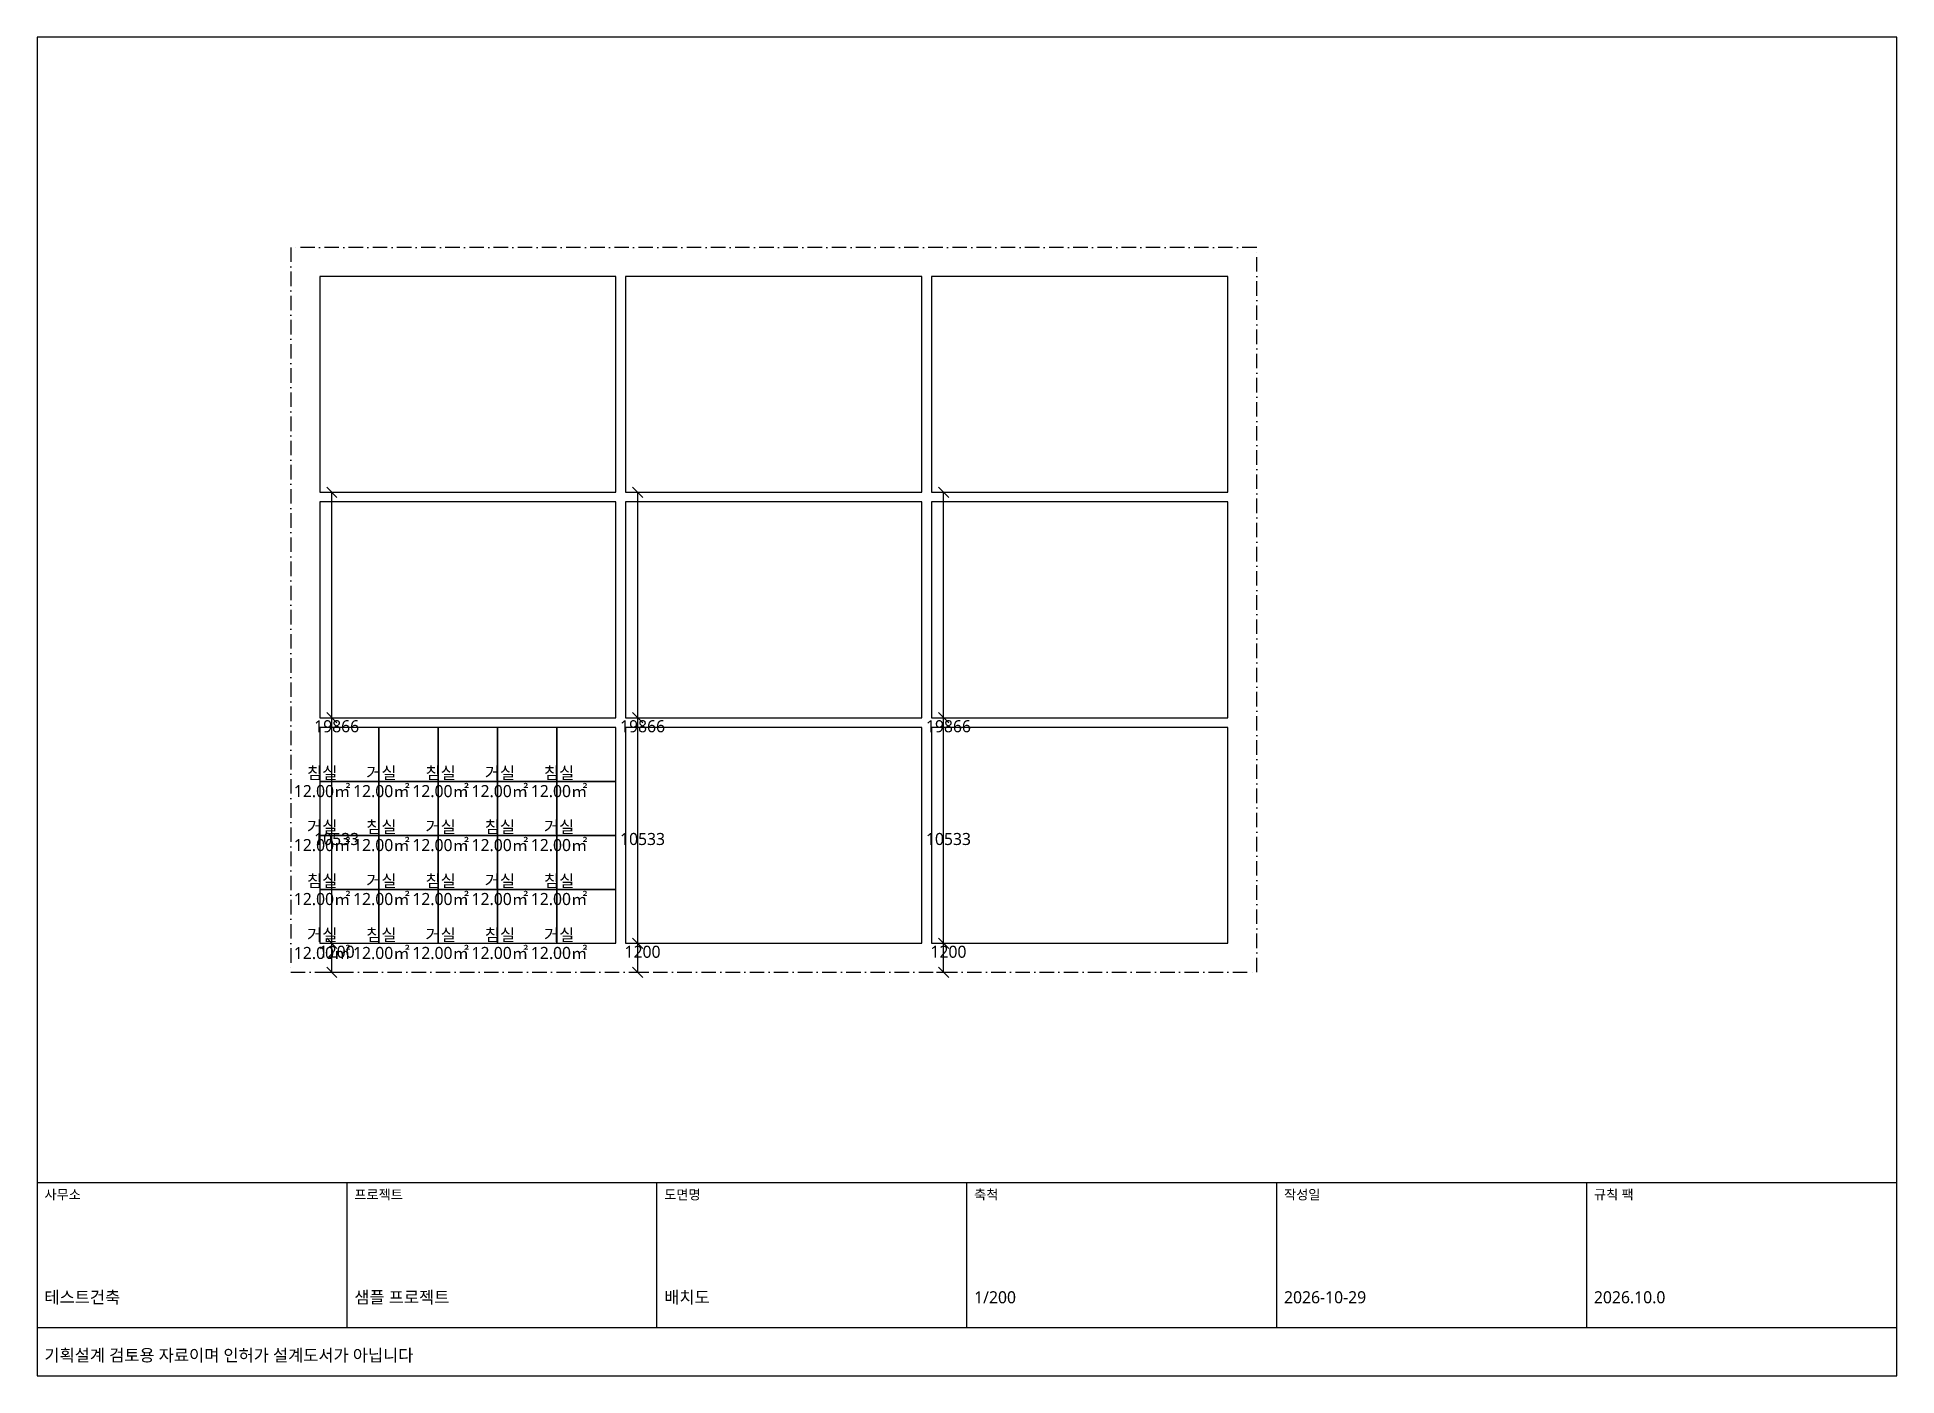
# Model space of a CAD drawing. Header units: millimetres. Extents: x -10500 to 66500, y -16700 to 38700.
import ezdxf
from ezdxf.enums import TextEntityAlignment as Align

# ---------------------------------------------------------------- set-up
doc = ezdxf.new("R2010")
doc.units = ezdxf.units.MM
doc.header["$LTSCALE"] = 200
doc.linetypes.add('DASHDOT', pattern=[5, 3, -1, 0, -1])
for name, color, linetype in [('A-ANNO-DIMS', 1, 'CONTINUOUS'), ('A-AREA', 6, 'CONTINUOUS'), ('A-AREA-IDEN', 7, 'CONTINUOUS'), ('A-MASS', 7, 'CONTINUOUS'), ('A-SITE-BNDY', 1, 'DASHDOT'), ('A-TTLB', 7, 'CONTINUOUS')]:
    doc.layers.add(name, color=color, linetype=linetype)
doc.styles.add('ARCH-KR', font='malgun.ttf')

msp = doc.modelspace()

# ---------------------------------------------------------------- linework, layer by layer
at = {"layer": 'A-ANNO-DIMS'}
for p, q in [((1912, 19654), (1488, 20078)), ((14578, 19654), (14154, 20078)), ((27244, 19654), (26820, 20078)), ((1400, 19866), (2100, 19866)), ((1700, 0), (1700, 19866)), ((14066, 19866), (14766, 19866)), ((14366, 0), (14366, 19866)), ((26732, 19866), (27432, 19866)), ((27032, 0), (27032, 19866)), ((1400, 10533), (2100, 10533)), ((1912, 10321), (1488, 10745)), ((1700, 0), (1700, 10533)), ((14066, 10533), (14766, 10533)), ((14578, 10321), (14154, 10745)), ((14366, 0), (14366, 10533)), ((26732, 10533), (27432, 10533)), ((27244, 10321), (26820, 10745)), ((27032, 0), (27032, 10533)), ((1400, 1200), (2100, 1200)), ((1912, 988), (1488, 1412)), ((1700, 0), (1700, 1200)), ((14066, 1200), (14766, 1200)), ((14578, 988), (14154, 1412)), ((14366, 0), (14366, 1200)), ((26732, 1200), (27432, 1200)), ((27244, 988), (26820, 1412)), ((27032, 0), (27032, 1200)), ((1400, 0), (2100, 0)), ((1400, 0), (2100, 0)), ((1400, 0), (2100, 0)), ((1912, -212), (1488, 212)), ((1912, -212), (1488, 212)), ((1912, -212), (1488, 212)), ((14066, 0), (14766, 0)), ((14066, 0), (14766, 0)), ((14066, 0), (14766, 0)), ((14578, -212), (14154, 212)), ((14578, -212), (14154, 212)), ((14578, -212), (14154, 212)), ((26732, 0), (27432, 0)), ((26732, 0), (27432, 0)), ((26732, 0), (27432, 0)), ((27244, -212), (26820, 212)), ((27244, -212), (26820, 212)), ((27244, -212), (26820, 212))]:
    msp.add_line(p, q, dxfattribs=at)
at = {"layer": 'A-AREA'}
for points in [[(1200, 7899), (3653, 7899), (3653, 10132), (1200, 10132)], [(3653, 7899), (6106, 7899), (6106, 10132), (3653, 10132)], [(6106, 7899), (8559, 7899), (8559, 10132), (6106, 10132)], [(8559, 7899), (11012, 7899), (11012, 10132), (8559, 10132)], [(11012, 7899), (13465, 7899), (13465, 10132), (11012, 10132)], [(1200, 5666), (3653, 5666), (3653, 7899), (1200, 7899)], [(3653, 5666), (6106, 5666), (6106, 7899), (3653, 7899)], [(6106, 5666), (8559, 5666), (8559, 7899), (6106, 7899)], [(8559, 5666), (11012, 5666), (11012, 7899), (8559, 7899)], [(11012, 5666), (13465, 5666), (13465, 7899), (11012, 7899)], [(1200, 3433), (3653, 3433), (3653, 5666), (1200, 5666)], [(3653, 3433), (6106, 3433), (6106, 5666), (3653, 5666)], [(6106, 3433), (8559, 3433), (8559, 5666), (6106, 5666)], [(8559, 3433), (11012, 3433), (11012, 5666), (8559, 5666)], [(11012, 3433), (13465, 3433), (13465, 5666), (11012, 5666)], [(1200, 1200), (3653, 1200), (3653, 3433), (1200, 3433)], [(3653, 1200), (6106, 1200), (6106, 3433), (3653, 3433)], [(6106, 1200), (8559, 1200), (8559, 3433), (6106, 3433)], [(8559, 1200), (11012, 1200), (11012, 3433), (8559, 3433)], [(11012, 1200), (13465, 1200), (13465, 3433), (11012, 3433)]]:
    msp.add_lwpolyline(points, close=True, dxfattribs=at)
at = {"layer": 'A-MASS'}
for points in [[(1200, 19866), (13466, 19866), (13466, 28799), (1200, 28799)], [(13866, 19866), (26132, 19866), (26132, 28799), (13866, 28799)], [(26532, 19866), (38798, 19866), (38798, 28799), (26532, 28799)], [(1200, 10533), (13466, 10533), (13466, 19466), (1200, 19466)], [(13866, 10533), (26132, 10533), (26132, 19466), (13866, 19466)], [(26532, 10533), (38798, 10533), (38798, 19466), (26532, 19466)], [(1200, 1200), (13466, 1200), (13466, 10133), (1200, 10133)], [(13866, 1200), (26132, 1200), (26132, 10133), (13866, 10133)], [(26532, 1200), (38798, 1200), (38798, 10133), (26532, 10133)]]:
    msp.add_lwpolyline(points, close=True, dxfattribs=at)
at = {"layer": 'A-SITE-BNDY'}
msp.add_lwpolyline([(0, 0), (40000, 0), (40000, 30000), (0, 30000)], close=True, dxfattribs=at)
at = {"layer": 'A-TTLB'}
for p, q in [((-10500, -8700), (66500, -8700)), ((2332, -14700), (2332, -8700)), ((15164, -14700), (15164, -8700)), ((27996, -14700), (27996, -8700)), ((40828, -14700), (40828, -8700)), ((53660, -14700), (53660, -8700)), ((-10500, -14700), (66500, -14700))]:
    msp.add_line(p, q, dxfattribs=at)
msp.add_lwpolyline([(-10500, -16700), (66500, -16700), (66500, 38700), (-10500, 38700)], close=True, dxfattribs=at)

# ---------------------------------------------------------------- texts
at = {"layer": 'A-ANNO-DIMS', "style": 'ARCH-KR'}
for s, p in [('19866', (1900, 9933)), ('19866', (14566, 9933)), ('19866', (27232, 9933)), ('10533', (1900, 5267)), ('10533', (14566, 5267)), ('10533', (27232, 5267)), ('1200', (1900, 600)), ('1200', (14566, 600)), ('1200', (27232, 600))]:
    msp.add_text(s, height=500, dxfattribs=at).set_placement(p, align=Align.CENTER)
at = {"layer": 'A-AREA-IDEN', "style": 'ARCH-KR'}
for s, p in [('침실', (1300, 7999)), ('거실', (3753, 7999)), ('침실', (6206, 7999)), ('거실', (8659, 7999)), ('침실', (11112, 7999)), ('12.00㎡', (1300, 7249)), ('12.00㎡', (3753, 7249)), ('12.00㎡', (6206, 7249)), ('12.00㎡', (8659, 7249)), ('12.00㎡', (11112, 7249)), ('거실', (1300, 5766)), ('침실', (3753, 5766)), ('거실', (6206, 5766)), ('침실', (8659, 5766)), ('거실', (11112, 5766)), ('12.00㎡', (1300, 5016)), ('12.00㎡', (3753, 5016)), ('12.00㎡', (6206, 5016)), ('12.00㎡', (8659, 5016)), ('12.00㎡', (11112, 5016)), ('침실', (1300, 3533)), ('거실', (3753, 3533)), ('침실', (6206, 3533)), ('거실', (8659, 3533)), ('침실', (11112, 3533)), ('12.00㎡', (1300, 2783)), ('12.00㎡', (3753, 2783)), ('12.00㎡', (6206, 2783)), ('12.00㎡', (8659, 2783)), ('12.00㎡', (11112, 2783)), ('거실', (1300, 1300)), ('침실', (3753, 1300)), ('거실', (6206, 1300)), ('침실', (8659, 1300)), ('거실', (11112, 1300)), ('12.00㎡', (1300, 550)), ('12.00㎡', (3753, 550)), ('12.00㎡', (6206, 550)), ('12.00㎡', (8659, 550)), ('12.00㎡', (11112, 550))]:
    msp.add_text(s, height=500, dxfattribs=at).set_placement(p, align=Align.CENTER)
at = {"layer": 'A-TTLB', "style": 'ARCH-KR'}
for s, height, p in [('사무소', 400, (-10200, -9400)), ('프로젝트', 400, (2632, -9400)), ('도면명', 400, (15464, -9400)), ('축척', 400, (28296, -9400)), ('작성일', 400, (41128, -9400)), ('규칙 팩', 400, (53960, -9400)), ('테스트건축', 500, (-10200, -13700)), ('샘플 프로젝트', 500, (2632, -13700)), ('배치도', 500, (15464, -13700)), ('1/200', 500, (28296, -13700)), ('2026-10-29', 500, (41128, -13700)), ('2026.10.0', 500, (53960, -13700)), ('기획설계 검토용 자료이며 인허가 설계도서가 아닙니다', 500, (-10200, -16100))]:
    msp.add_text(s, height=height, dxfattribs=at).set_placement(p)

doc.saveas('drawing.dxf')
